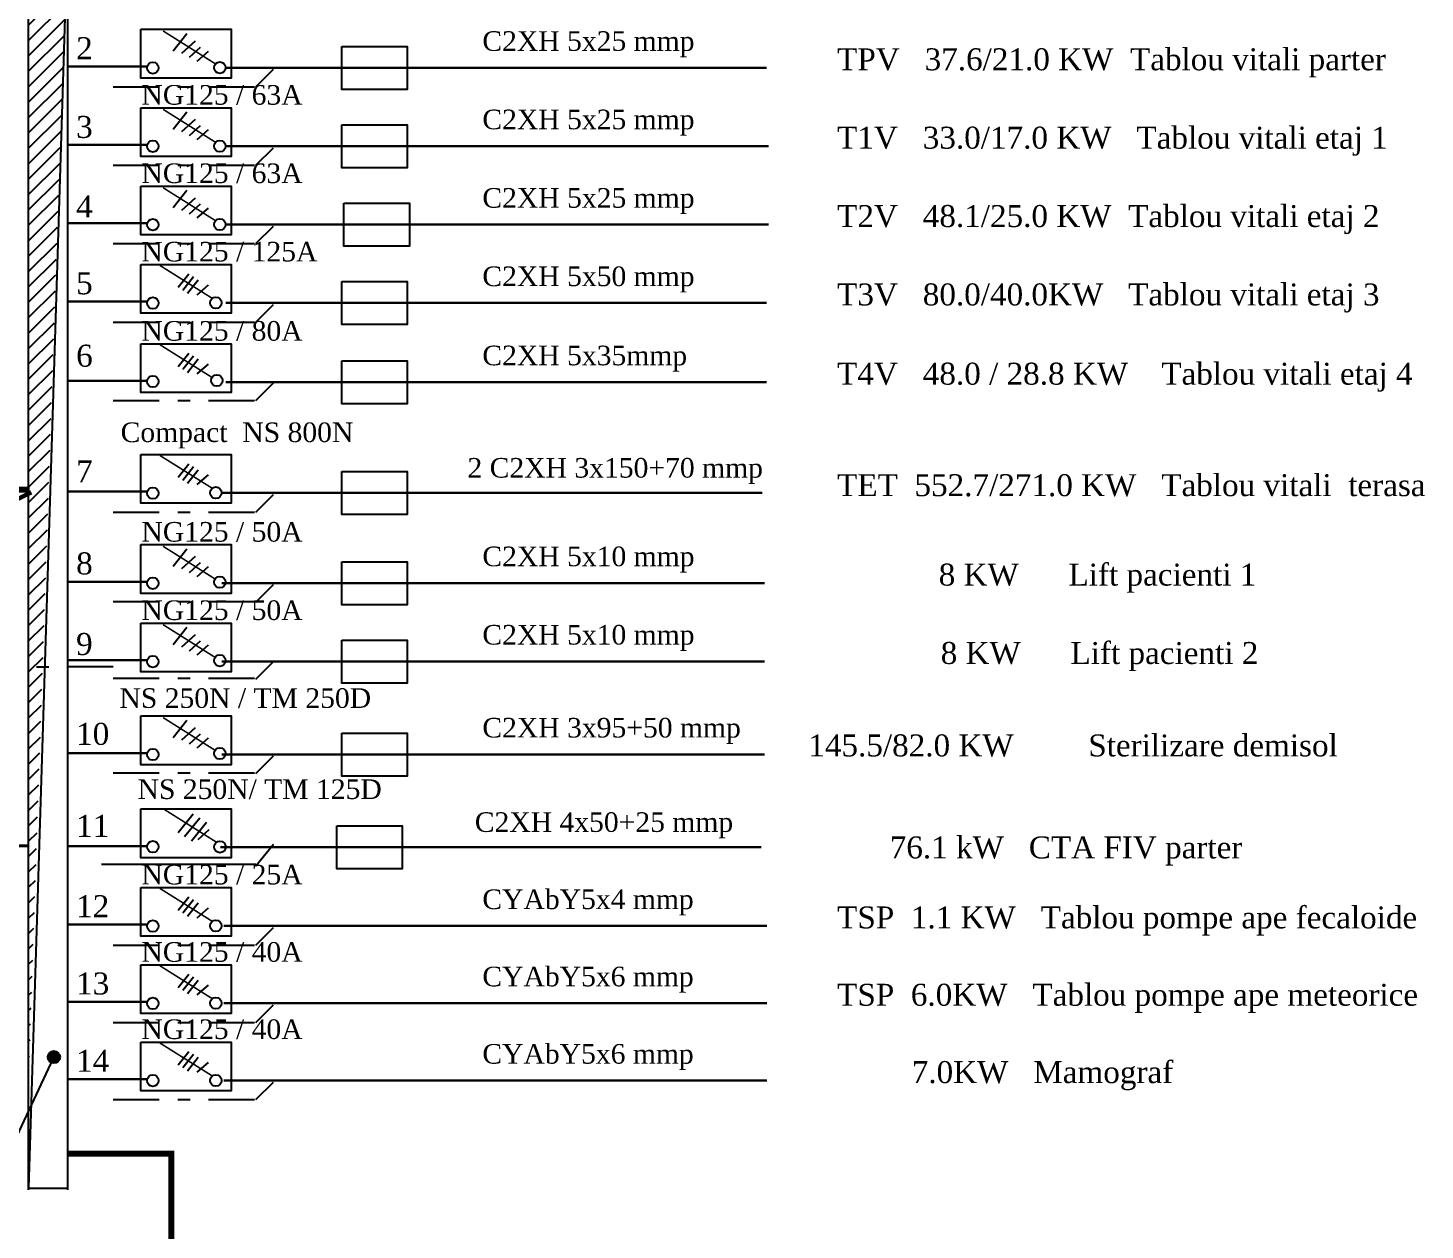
# Model space of a CAD drawing. Extents: x -12085 to 47, y -14993 to 123352.
# Drawn here: x -11965.14 to -11949.1, y -14936.96 to -14923.16 of the extents above; entities that cross this region are included whole.
import ezdxf

# ---------------------------------------------------------------- set-up
doc = ezdxf.new("R2010")
doc.units = 0
doc.header["$MEASUREMENT"] = 0
doc.linetypes.add('DOUBLE_DASHED', pattern=[1.093611, 0.529167, -0.211667, 0.141111, -0.211667])
doc.layers.add('Circuite', color=7, linetype='CONTINUOUS', lineweight=25)
doc.layers.add('ELECTRICAL', color=7, linetype='CONTINUOUS')

msp = doc.modelspace()

# ---------------------------------------------------------------- hatches: boundary and pattern name
at = {"layer": 'Circuite', "linetype": 'Continuous', "ltscale": 5}
h = msp.add_hatch(dxfattribs=at)
h.set_pattern_fill('ANSI31', color=1, style=0)
h.set_pattern_definition([(45, (-11984.20054, -14820.57505), (-0.08838835, 0.08838835), [])])
h.paths.add_polyline_path([(-11964.685, -14914.895), (-11965.132, -14914.895), (-11965.132, -14929.74), (-11964.945, -14929.739), (-11964.685, -14922.057)])
h.paths.add_polyline_path([(-11964.945, -14929.739), (-11965.132, -14929.74), (-11965.132, -14931.05), (-11964.987, -14930.995)])
h.paths.add_polyline_path([(-11964.987, -14930.995), (-11965.132, -14931.05), (-11965.132, -14935.252)])
at = {"layer": 'ELECTRICAL', "linetype": 'Continuous'}
msp.add_hatch(color=1, dxfattribs=at).paths.add_polyline_path([(-11964.913, -14934.978, 1), (-11964.771, -14934.978, 1)])

# ---------------------------------------------------------------- linework, layer by layer
at = {"layer": 'Circuite', "linetype": 'Continuous', "ltscale": 5}
for points in [[(-11961.536, -14923.373), (-11960.785, -14923.373), (-11960.785, -14923.867), (-11961.536, -14923.867)], [(-11961.536, -14924.274), (-11960.785, -14924.274), (-11960.785, -14924.767), (-11961.536, -14924.767)], [(-11961.513, -14925.174), (-11960.761, -14925.174), (-11960.761, -14925.667), (-11961.513, -14925.667)], [(-11961.536, -14926.074), (-11960.785, -14926.074), (-11960.785, -14926.567), (-11961.536, -14926.567)], [(-11961.536, -14926.984), (-11960.785, -14926.984), (-11960.785, -14927.477), (-11961.536, -14927.477)], [(-11961.536, -14928.255), (-11960.785, -14928.255), (-11960.785, -14928.748), (-11961.536, -14928.748)], [(-11961.536, -14929.29), (-11960.785, -14929.29), (-11960.785, -14929.783), (-11961.536, -14929.783)], [(-11961.536, -14930.19), (-11960.785, -14930.19), (-11960.785, -14930.684), (-11961.536, -14930.684)], [(-11961.536, -14931.258), (-11960.785, -14931.258), (-11960.785, -14931.751), (-11961.536, -14931.751)], [(-11961.594, -14932.322), (-11960.843, -14932.322), (-11960.843, -14932.815), (-11961.594, -14932.815)]]:
    msp.add_lwpolyline(points, close=True, dxfattribs=at)
at = {"layer": 'Circuite', "linetype": 'Continuous', "ltscale": 5, "const_width": 0.05, "flags": 128}
msp.add_lwpolyline([(-11965.706, -14928.894), (-11965.706, -14928.792), (-11965.101, -14928.493)], dxfattribs=at)
at = {"layer": 'Circuite', "linetype": 'Continuous', "const_width": 0.034, "flags": 128}
msp.add_lwpolyline([(-11965.136, -14932.552), (-11965.878, -14932.552)], dxfattribs=at)
at = {"layer": 'ELECTRICAL', "linetype": 'Continuous'}
for p, q in [((-11964.685, -14922.057), (-11965.132, -14936.481)), ((-11963.472, -14923.424), (-11963.315, -14923.225)), ((-11963.372, -14923.452), (-11963.216, -14923.31)), ((-11963.287, -14923.495), (-11963.159, -14923.381)), ((-11963.197, -14923.543), (-11963.069, -14923.429)), ((-11963.472, -14924.324), (-11963.315, -14924.125)), ((-11963.372, -14924.352), (-11963.216, -14924.21)), ((-11963.287, -14924.395), (-11963.159, -14924.281)), ((-11963.197, -14924.443), (-11963.069, -14924.329)), ((-11963.472, -14925.224), (-11963.315, -14925.025)), ((-11963.372, -14925.253), (-11963.216, -14925.11)), ((-11963.287, -14925.295), (-11963.159, -14925.181)), ((-11963.197, -14925.343), (-11963.069, -14925.229)), ((-11963.197, -14926.224), (-11963.069, -14926.11)), ((-11963.197, -14927.134), (-11963.069, -14927.02)), ((-11963.805, -14927.212), (-11963.805, -14927.212)), ((-11963.197, -14928.405), (-11963.069, -14928.292)), ((-11963.472, -14929.341), (-11963.315, -14929.142)), ((-11963.372, -14929.369), (-11963.216, -14929.227)), ((-11963.287, -14929.412), (-11963.159, -14929.298)), ((-11963.197, -14929.46), (-11963.069, -14929.346)), ((-11963.472, -14930.241), (-11963.315, -14930.042)), ((-11963.372, -14930.269), (-11963.216, -14930.127)), ((-11963.287, -14930.312), (-11963.159, -14930.198)), ((-11963.197, -14930.36), (-11963.069, -14930.246)), ((-11963.472, -14931.308), (-11963.315, -14931.109)), ((-11963.372, -14931.336), (-11963.216, -14931.194)), ((-11963.287, -14931.379), (-11963.159, -14931.265)), ((-11963.197, -14931.427), (-11963.069, -14931.313)), ((-11963.187, -14932.478), (-11963.059, -14932.365)), ((-11963.197, -14933.377), (-11963.069, -14933.263)), ((-11963.197, -14934.264), (-11963.069, -14934.151)), ((-11963.197, -14935.152), (-11963.069, -14935.038)), ((-11965.132, -14936.481), (-11964.685, -14936.481))]:
    msp.add_line(p, q, dxfattribs=at)
at = {"layer": 'ELECTRICAL', "linetype": 'DOUBLE_DASHED'}
for p, q in [((-11962.523, -14923.838), (-11962.32, -14923.636)), ((-11964.161, -14923.838), (-11962.523, -14923.838)), ((-11962.523, -14924.738), (-11962.32, -14924.536)), ((-11964.161, -14924.738), (-11962.523, -14924.738)), ((-11962.523, -14925.638), (-11962.32, -14925.436)), ((-11964.161, -14925.638), (-11962.523, -14925.638)), ((-11963.416, -14926.138), (-11963.292, -14925.984)), ((-11963.363, -14926.17), (-11963.24, -14926.016)), ((-11963.308, -14926.206), (-11963.185, -14926.052)), ((-11962.523, -14926.538), (-11962.32, -14926.336)), ((-11964.161, -14926.538), (-11962.523, -14926.538)), ((-11963.416, -14927.048), (-11963.292, -14926.894)), ((-11963.363, -14927.08), (-11963.24, -14926.926)), ((-11963.308, -14927.116), (-11963.185, -14926.962)), ((-11962.523, -14927.438), (-11962.32, -14927.236)), ((-11964.161, -14927.438), (-11962.523, -14927.438)), ((-11963.416, -14928.32), (-11963.292, -14928.166)), ((-11963.363, -14928.352), (-11963.24, -14928.198)), ((-11963.308, -14928.388), (-11963.185, -14928.234)), ((-11962.523, -14928.72), (-11962.32, -14928.517)), ((-11964.161, -14928.72), (-11962.523, -14928.72)), ((-11962.523, -14929.755), (-11962.32, -14929.552)), ((-11964.161, -14929.745), (-11962.523, -14929.745)), ((-11962.523, -14930.638), (-11962.32, -14930.436)), ((-11964.16, -14930.495), (-11967.194, -14930.516)), ((-11964.161, -14930.628), (-11962.523, -14930.628)), ((-11962.523, -14931.722), (-11962.32, -14931.52)), ((-11964.161, -14931.712), (-11962.523, -14931.712)), ((-11963.415, -14932.399), (-11963.242, -14932.184)), ((-11963.341, -14932.444), (-11963.168, -14932.229)), ((-11963.264, -14932.494), (-11963.092, -14932.279)), ((-11962.523, -14932.78), (-11962.321, -14932.532)), ((-11962.523, -14932.78), (-11962.321, -14932.532)), ((-11963.416, -14933.291), (-11963.292, -14933.137)), ((-11963.363, -14933.323), (-11963.24, -14933.169)), ((-11963.308, -14933.359), (-11963.185, -14933.205)), ((-11962.523, -14933.691), (-11962.32, -14933.489)), ((-11964.161, -14933.691), (-11962.523, -14933.691)), ((-11963.416, -14934.179), (-11963.292, -14934.025)), ((-11963.363, -14934.211), (-11963.24, -14934.057)), ((-11963.308, -14934.247), (-11963.185, -14934.093)), ((-11962.523, -14934.579), (-11962.32, -14934.376)), ((-11964.161, -14934.579), (-11962.523, -14934.579)), ((-11963.416, -14935.066), (-11963.292, -14934.913)), ((-11963.363, -14935.098), (-11963.24, -14934.945)), ((-11963.308, -14935.134), (-11963.185, -14934.98)), ((-11962.523, -14935.466), (-11962.32, -14935.264)), ((-11964.161, -14935.466), (-11962.523, -14935.466))]:
    msp.add_line(p, q, dxfattribs=at)
at = {"layer": 'ELECTRICAL', "linetype": 'DOUBLE_DASHED', "ltscale": 500}
msp.add_line((-11964.294, -14932.762), (-11962.523, -14932.762), dxfattribs=at)
msp.add_line((-11964.294, -14932.762), (-11962.523, -14932.762), dxfattribs=at)
at = {"layer": 'ELECTRICAL', "color": 1, "linetype": 'Continuous'}
msp.add_line((-11965.493, -14936.364), (-11964.847, -14934.99), dxfattribs=at)
at = {"layer": 'ELECTRICAL', "linetype": 'Continuous'}
msp.add_lwpolyline([(-11965.132, -14936.5), (-11965.132, -14908.04), (-11964.685, -14908.04), (-11964.685, -14936.5)], dxfattribs=at)
for points in [[(-11963.843, -14923.177), (-11962.807, -14923.177), (-11962.807, -14923.737), (-11963.843, -14923.737)], [(-11963.843, -14924.077), (-11962.807, -14924.077), (-11962.807, -14924.637), (-11963.843, -14924.637)], [(-11963.843, -14924.977), (-11962.807, -14924.977), (-11962.807, -14925.537), (-11963.843, -14925.537)], [(-11963.843, -14925.877), (-11962.807, -14925.877), (-11962.807, -14926.437), (-11963.843, -14926.437)], [(-11963.843, -14926.787), (-11962.807, -14926.787), (-11962.807, -14927.347), (-11963.843, -14927.347)], [(-11963.843, -14928.058), (-11962.807, -14928.058), (-11962.807, -14928.619), (-11963.843, -14928.619)], [(-11963.843, -14929.094), (-11962.807, -14929.094), (-11962.807, -14929.654), (-11963.843, -14929.654)], [(-11963.843, -14929.994), (-11962.807, -14929.994), (-11962.807, -14930.554), (-11963.843, -14930.554)], [(-11963.843, -14931.061), (-11962.807, -14931.061), (-11962.807, -14931.621), (-11963.843, -14931.621)], [(-11963.843, -14932.128), (-11962.807, -14932.128), (-11962.807, -14932.688), (-11963.843, -14932.688)], [(-11963.843, -14933.03), (-11962.807, -14933.03), (-11962.807, -14933.59), (-11963.843, -14933.59)], [(-11963.843, -14933.918), (-11962.807, -14933.918), (-11962.807, -14934.478), (-11963.843, -14934.478)], [(-11963.843, -14934.805), (-11962.807, -14934.805), (-11962.807, -14935.365), (-11963.843, -14935.365)]]:
    msp.add_lwpolyline(points, close=True, dxfattribs=at)
at = {"layer": 'ELECTRICAL', "linetype": 'Continuous', "flags": 128}
for points, const_width in [([(-11962.99, -14923.572), (-11963.588, -14923.196)], 0.018), ([(-11962.99, -14923.572), (-11963.588, -14923.196)], 0.018), ([(-11964.677, -14923.603), (-11963.772, -14923.603)], 0.027), ([(-11964.677, -14923.603), (-11963.772, -14923.603)], 0.027), ([(-11962.871, -14923.619), (-11956.661, -14923.619)], 0.027), ([(-11962.871, -14923.619), (-11956.661, -14923.619)], 0.027), ([(-11962.99, -14924.472), (-11963.588, -14924.096)], 0.018), ([(-11962.99, -14924.472), (-11963.588, -14924.096)], 0.018), ([(-11964.677, -14924.503), (-11963.772, -14924.503)], 0.027), ([(-11962.871, -14924.519), (-11956.637, -14924.519)], 0.027), ([(-11962.871, -14924.519), (-11956.661, -14924.519)], 0.027), ([(-11962.99, -14925.372), (-11963.588, -14924.996)], 0.018), ([(-11962.99, -14925.372), (-11963.588, -14924.996)], 0.018), ([(-11964.677, -14925.403), (-11963.772, -14925.403)], 0.027), ([(-11962.871, -14925.419), (-11956.637, -14925.419)], 0.027), ([(-11962.871, -14925.419), (-11956.661, -14925.419)], 0.027), ([(-11963.027, -14926.264), (-11963.625, -14925.888)], 0.018), ([(-11964.677, -14926.303), (-11963.772, -14926.303)], 0.027), ([(-11962.871, -14926.319), (-11956.661, -14926.319)], 0.027), ([(-11963.027, -14927.174), (-11963.625, -14926.798)], 0.018), ([(-11964.677, -14927.213), (-11963.772, -14927.213)], 0.027), ([(-11964.677, -14927.213), (-11963.772, -14927.213)], 0.027), ([(-11964.677, -14927.213), (-11963.818, -14927.213)], 0.018), ([(-11962.871, -14927.229), (-11956.661, -14927.229)], 0.027), ([(-11963.027, -14928.445), (-11963.625, -14928.07)], 0.018), ([(-11969.63, -14928.463), (-11965.12, -14928.463)], 0.07), ([(-11964.677, -14928.485), (-11963.772, -14928.485)], 0.027), ([(-11964.677, -14928.485), (-11963.772, -14928.485)], 0.027), ([(-11964.677, -14928.485), (-11963.772, -14928.485)], 0.027), ([(-11962.917, -14928.5), (-11956.708, -14928.5)], 0.027), ([(-11962.99, -14929.489), (-11963.588, -14929.113)], 0.018), ([(-11962.99, -14929.489), (-11963.588, -14929.113)], 0.018), ([(-11964.677, -14929.52), (-11963.772, -14929.52)], 0.027), ([(-11962.917, -14929.535), (-11956.684, -14929.535)], 0.027), ([(-11962.917, -14929.535), (-11956.708, -14929.535)], 0.027), ([(-11962.99, -14930.389), (-11963.588, -14930.013)], 0.018), ([(-11962.99, -14930.389), (-11963.588, -14930.013)], 0.018), ([(-11964.677, -14930.42), (-11963.772, -14930.42)], 0.027), ([(-11962.917, -14930.436), (-11956.684, -14930.436)], 0.027), ([(-11962.917, -14930.436), (-11956.708, -14930.436)], 0.027), ([(-11962.99, -14931.456), (-11963.588, -14931.08)], 0.018), ([(-11962.99, -14931.456), (-11963.588, -14931.08)], 0.018), ([(-11964.677, -14931.487), (-11963.772, -14931.487)], 0.027), ([(-11962.917, -14931.503), (-11956.684, -14931.503)], 0.027), ([(-11962.917, -14931.503), (-11956.708, -14931.503)], 0.027), ([(-11962.981, -14932.507), (-11963.578, -14932.132)], 0.018), ([(-11964.677, -14932.555), (-11963.772, -14932.555)], 0.027), ([(-11962.93, -14932.567), (-11956.719, -14932.567)], 0.027), ([(-11963.027, -14933.417), (-11963.625, -14933.041)], 0.018), ([(-11964.677, -14933.456), (-11963.772, -14933.456)], 0.027), ([(-11962.893, -14933.471), (-11956.656, -14933.471)], 0.027), ([(-11963.027, -14934.305), (-11963.625, -14933.929)], 0.018), ([(-11964.677, -14934.344), (-11963.772, -14934.344)], 0.027), ([(-11962.893, -14934.358), (-11956.656, -14934.358)], 0.027), ([(-11963.027, -14935.192), (-11963.625, -14934.816)], 0.018), ([(-11964.677, -14935.232), (-11963.772, -14935.232)], 0.027), ([(-11962.893, -14935.246), (-11956.656, -14935.246)], 0.027), ([(-11963.494, -14937.193), (-11963.494, -14937.193), (-11963.494, -14937.193), (-11963.494, -14936.086), (-11964.688, -14936.086)], 0.07)]:
    msp.add_lwpolyline(points, dxfattribs=dict(at, const_width=const_width))
at = {"layer": 'ELECTRICAL', "linetype": 'Continuous'}
for centre in [(-11963.706, -14923.62), (-11962.937, -14923.617), (-11963.706, -14924.52), (-11962.937, -14924.518), (-11963.706, -14925.42), (-11962.937, -14925.418), (-11963.706, -14926.32), (-11962.983, -14926.318), (-11963.706, -14927.22), (-11962.971, -14927.209), (-11963.706, -14928.502), (-11962.983, -14928.498), (-11962.983, -14928.498), (-11963.706, -14929.537), (-11962.937, -14929.524), (-11963.706, -14930.437), (-11962.937, -14930.425), (-11962.937, -14931.492), (-11963.706, -14931.504), (-11963.706, -14932.562), (-11962.936, -14932.565), (-11963.706, -14933.473), (-11962.983, -14933.471), (-11963.706, -14934.361), (-11962.983, -14934.358), (-11963.706, -14935.248), (-11962.983, -14935.246)]:
    msp.add_circle(centre, 0.0662, dxfattribs=at)
at = {"layer": 'ELECTRICAL', "color": 1, "linetype": 'Continuous'}
msp.add_circle((-11964.842, -14934.978), 0.071, dxfattribs=at)

# ---------------------------------------------------------------- texts
at = {"layer": 'ELECTRICAL', "linetype": 'DOUBLE_DASHED', "attachment_point": 1}
for s, insert, char_height, width in [('{\\fTimes New Roman|b0|i0|c0|p18;C2XH 5x25 mmp}', (-11959.923, -14923.199), 0.22501, 5.01036), ('\\A1;{\\fTimes New Roman|b0|i0|c0|p18;     TPV   37.6/21\\H1x;.0 KW  Tablou vitali parter}', (-11956.326, -14923.395), 0.25202, 15.23268), ('{\\fTimes New Roman|b0|i0|c0|p18;C2XH 5x25 mmp}', (-11959.923, -14924.099), 0.22501, 5.01036), ('{\\fTimes New Roman|b0|i0|c0|p18;     T1V   33.0/17.0 KW   Tablou vitali etaj 1}', (-11956.326, -14924.295), 0.25202, 15.23268), ('{\\fTimes New Roman|b0|i0|c0|p18;C2XH 5x25 mmp}', (-11959.923, -14925), 0.22501, 5.01036), ('\\pt3.0242;{\\fTimes New Roman|b0|i0|c0|p18;     T2V   48.1/25.0 KW  Tablou vitali etaj 2}', (-11956.326, -14925.195), 0.25202, 15.23268), ('{\\fTimes New Roman|b0|i0|c0|p18;C2XH 5x50 mmp}', (-11959.923, -14925.9), 0.22501, 5.01036), ('{\\fTimes New Roman|b0|i0|c0|p18;     T3V   80.0/40.0KW   Tablou vitali etaj 3}', (-11956.326, -14926.095), 0.25202, 15.23268), ('{\\fTimes New Roman|b0|i0|c0|p18;C2XH 5x35mmp}', (-11959.923, -14926.809), 0.22501, 5.01036), ('\\A1;{\\fTimes New Roman|b0|i0|c0|p18;     T4V   48.0 / 28.8 KW    Tablou vitali etaj 4}', (-11956.326, -14927.005), 0.25202, 15.23268), ('{\\fTimes New Roman|b0|i0|c0|p18;2 C2XH 3x150+70 mmp}', (-11960.094, -14928.099), 0.22501, 5.01036), ('{\\fTimes New Roman|b0|i0|c0|p18;     TET  552.7/271.0 KW   Tablou vitali  terasa}', (-11956.326, -14928.285), 0.25202, 15.23268), ('{\\fTimes New Roman|b0|i0|c0|p18;C2XH 5x10 mmp}', (-11959.923, -14929.116), 0.22501, 5.01036), ('{\\fTimes New Roman|b0|i0|c0|p18;                 8 KW      Lift pacienti 1}', (-11956.302, -14929.312), 0.25202, 15.23268), ('{\\fTimes New Roman|b0|i0|c0|p18;C2XH 5x10 mmp}', (-11959.923, -14930.016), 0.22501, 5.01036), ('{\\fTimes New Roman|b0|i0|c0|p18;                 8 KW      Lift pacienti 2}', (-11956.279, -14930.212), 0.25202, 15.23268), ('{\\fTimes New Roman|b0|i0|c0|p18;C2XH 3x95+50 mmp}', (-11959.923, -14931.083), 0.22501, 5.01036), ('{\\fTimes New Roman|b0|i0|c0|p18;C2XH 4x50+25 mmp}', (-11960.01, -14932.167), 0.22495, 6.0647), ('{\\fTimes New Roman|b0|i0|c0|p18;         \\H1.12x; 76.1 kW   CTA FIV parter}', (-11956.106, -14932.444), 0.22501, 15.22822), ('{\\fTimes New Roman|b0|i0|c0|p18;\\C1;CYAbY5x4 mmp}', (-11959.923, -14933.053), 0.22501, 5.01036), ('{\\fTimes New Roman|b0|i0|c0|p18;     \\C1;TSP  1.1 KW   Tablou pompe ape fecaloide}', (-11956.326, -14933.248), 0.25202, 15.23268), ('{\\fTimes New Roman|b0|i0|c0|p18;\\C1;CYAbY5x6 mmp}', (-11959.923, -14933.94), 0.22501, 5.01036), ('{\\fTimes New Roman|b0|i0|c0|p18;     \\C1;TSP  6.0KW   Tablou pompe ape meteorice}', (-11956.326, -14934.136), 0.25202, 15.23268), ('{\\fTimes New Roman|b0|i0|c0|p18;\\C1;CYAbY5x6 mmp}', (-11959.923, -14934.828), 0.22501, 5.01036), ('{\\fTimes New Roman|b0|i0|c0|p18;              \\C1;7.0KW   Mamograf}', (-11956.326, -14935.024), 0.25202, 15.23268)]:
    msp.add_mtext(s, dxfattribs=dict(at, insert=insert, char_height=char_height, width=width))
at = {"layer": 'ELECTRICAL', "linetype": 'Continuous', "attachment_point": 1}
for s, insert, char_height, width in [('{\\fTimes New Roman|b0|i0|c0|p18;2}', (-11964.587, -14923.267), 0.25275, 0.81487), ('{\\fTimes New Roman|b0|i0|c0|p18;NG125 / 63A }', (-11963.837, -14923.817), 0.225, 62.98872), ('{\\fTimes New Roman|b0|i0|c0|p18;3}', (-11964.587, -14924.171), 0.25275, 0.81487), ('{\\fTimes New Roman|b0|i0|c0|p18;NG125 / 63A }', (-11963.837, -14924.717), 0.225, 62.98872), ('{\\fTimes New Roman|b0|i0|c0|p18;4}', (-11964.587, -14925.084), 0.25275, 0.81487), ('{\\fTimes New Roman|b0|i0|c0|p18;NG125 / 125A }', (-11963.837, -14925.617), 0.225, 62.98872), ('{\\fTimes New Roman|b0|i0|c0|p18;5}', (-11964.587, -14925.966), 0.25275, 0.81487), ('{\\fTimes New Roman|b0|i0|c0|p18;NG125 / 80A}', (-11963.837, -14926.527), 0.225, 62.98872), ('{\\fTimes New Roman|b0|i0|c0|p18;6}', (-11964.587, -14926.798), 0.25275, 0.81487), ('{\\fTimes New Roman|b0|i0|c0|p18;  Compact  NS 800N}', (-11964.246, -14927.691), 0.22501, 9.53969), ('{\\fTimes New Roman|b0|i0|c0|p18;7}', (-11964.587, -14928.126), 0.25275, 0.81487), ('{\\fTimes New Roman|b0|i0|c0|p18;NG125 / 50A }', (-11963.837, -14928.834), 0.225, 62.98872), ('{\\fTimes New Roman|b0|i0|c0|p18;8}', (-11964.587, -14929.183), 0.25275, 0.81487), ('{\\fTimes New Roman|b0|i0|c0|p18;NG125 / 50A }', (-11963.837, -14929.734), 0.225, 62.98872), ('{\\fTimes New Roman|b0|i0|c0|p18;9}', (-11964.588, -14930.108), 0.25275, 0.81487), ('{\\fTimes New Roman|b0|i0|c0|p18;  \\H1.1201x;NS 250N / TM 250D}', (-11964.241, -14930.743), 0.20089, 6.40415), ('{\\fTimes New Roman|b0|i0|c0|p18;10}', (-11964.588, -14931.14), 0.25275, 0.81487), ('{\\fTimes New Roman|b0|i0|c0|p18;      \\H1.12x; 145.5/82.0 KW         Sterilizare demisol}', (-11956.786, -14931.273), 0.22501, 7.4268), ('{\\fTimes New Roman|b0|i0|c0|p18;  NS 250N/ TM 125D}', (-11964.051, -14931.789), 0.22495, 3.6997), ('{\\fTimes New Roman|b0|i0|c0|p18;11}', (-11964.588, -14932.197), 0.25275, 0.81487), ('{\\fTimes New Roman|b0|i0|c0|p18;NG125 / 25A }', (-11963.837, -14932.77), 0.225, 62.98872), ('{\\fTimes New Roman|b0|i0|c0|p18;\\C1;12}', (-11964.588, -14933.119), 0.25275, 0.81487), ('{\\fTimes New Roman|b0|i0|c0|p18;NG125 / 40A }', (-11963.837, -14933.658), 0.225, 62.98872), ('{\\fTimes New Roman|b0|i0|c0|p18;\\C1;13}', (-11964.588, -14934.006), 0.25275, 0.81487), ('{\\fTimes New Roman|b0|i0|c0|p18;NG125 / 40A }', (-11963.837, -14934.545), 0.225, 62.98872), ('{\\fTimes New Roman|b0|i0|c0|p18;\\C1;14}', (-11964.588, -14934.894), 0.25275, 0.81487)]:
    msp.add_mtext(s, dxfattribs=dict(at, insert=insert, char_height=char_height, width=width))

doc.saveas('drawing.dxf')
